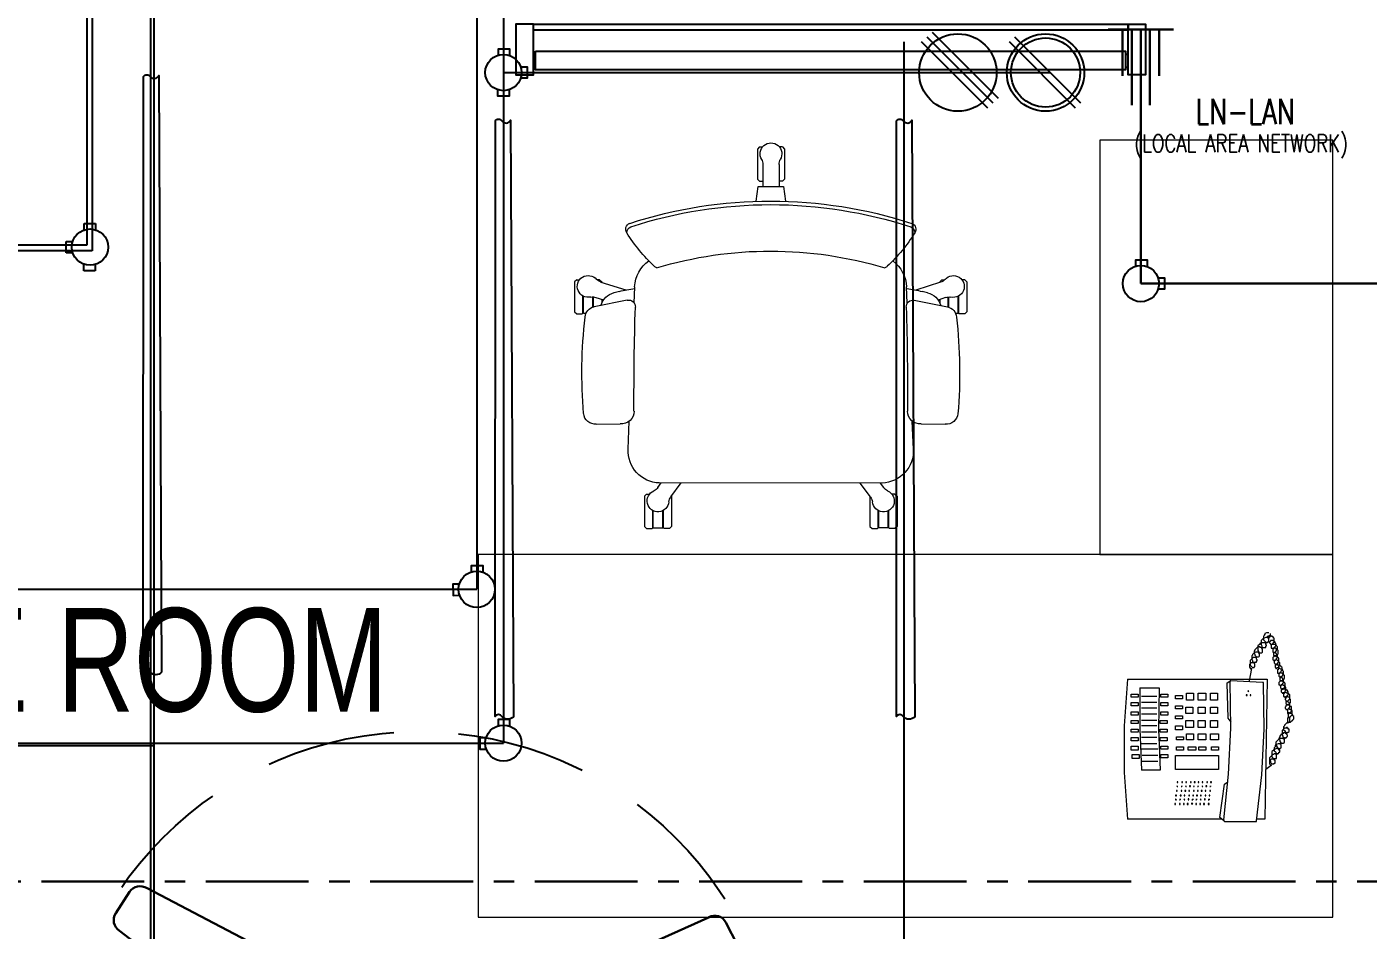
# Model space of a CAD drawing. Header units: inches. Extents: x 112 to 4169, y -2569 to 841.
# Drawn here: x 1797 to 1900.6, y 316.4 to 386.2 of the extents above; entities that cross this region are included whole.
import ezdxf

# ---------------------------------------------------------------- set-up
doc = ezdxf.new("R2010")
doc.units = ezdxf.units.IN
doc.header["$MEASUREMENT"] = 0
doc.linetypes.add('Bathroom _ King & Twin$0$CENTER', pattern=[50.8, 31.75, -6.35, 6.35, -6.35])
doc.linetypes.add('DASHED', pattern=[0.75, 0.5, -0.25])
for name, color, linetype in [('Cables', 7, 'Continuous'), ('Layer 1', 7, 'Continuous'), ('Lights', 7, 'Continuous'), ('PVC Conduit and Circular Boxes', 7, 'Continuous'), ('Sockets', 7, 'Continuous')]:
    doc.layers.add(name, color=color, linetype=linetype)
for name, color, linetype, lineweight in [('E-CF-Ceiling-Fan', 42, 'Continuous', 30), ('E-LAN', 6, 'Continuous', 30), ('ID-FURN', 7, 'Continuous', 15), ('Text', 252, 'Continuous', 15)]:
    doc.layers.add(name, color=color, linetype=linetype, lineweight=lineweight)
doc.styles.add('Swiss721', font='swisscl.ttf')
doc.styles.add('TAVE1', font='ROMANS.shx', dxfattribs={"width": 0.75})

# ---------------------------------------------------------------- blocks, each defined once
blk = doc.blocks.new('A$C63C712C3')
at = {"ltscale": 2}
for p, q in [((39.8, 42), (33.8, 42)), ((1230.6, 42), (1236.6, 42)), ((39.8, 15.9), (33.8, 15.9)), ((1230.6, 15.9), (1236.6, 15.9))]:
    blk.add_line(p, q, dxfattribs=at)
for points in [[(35.5, 102.6), (0, 102.6), (0, 0), (35.5, 0)], [(35.5, 102.6), (1235.5, 102.6), (1235.5, 90.2), (35.5, 90.2)], [(1235.5, 102.6), (1270.9, 102.6), (1270.9, 0), (1235.5, 0)], [(39.8, 47.6), (1230.6, 47.6), (1230.6, 10.1), (39.8, 10.1)]]:
    blk.add_lwpolyline(points, close=True, dxfattribs=at)
blk = doc.blocks.new('ch-1')
at = {"layer": 'ID-FURN', "color": 252, "lineweight": 13}
for p, q in [((300.3, 344.5), (296.8, 340.7)), ((296.8, 340.7), (296.8, 331)), ((296.8, 331), (297.8, 330)), ((297.8, 330), (328.3, 330)), ((353.2, 344.5), (300.3, 344.5)), ((356.8, 340.7), (353.2, 344.5)), ((356.8, 340.7), (356.8, 336.1)), ((297.8, 329), (297.8, 324.4)), ((297.8, 329), (327.8, 329)), ((308.6, 312.4), (326.6, 312.4)), ((308.9, 311.3), (326.5, 311.3)), ((325.7, 307.1), (321.2, 293.8)), ((322.2, 296.8), (316, 296.8)), ((352.6, 298.3), (338.8, 254.6)), ((353.2, 296.8), (352.1, 296.8)), ((356.8, 300.6), (353.2, 296.8)), ((356.8, 300.6), (356.8, 305.2)), ((-76.1, 221.9), (-79.7, 218.1)), ((-79.7, 218.1), (-79.7, 208.4)), ((-23.3, 221.9), (-76.1, 221.9)), ((-19.7, 218.1), (-23.3, 221.9)), ((-19.7, 218.1), (-19.7, 213)), ((-79.7, 208.4), (-78.7, 207.4)), ((-79.7, 187.7), (-78.7, 188.7)), ((-78.7, 207.4), (-48.2, 207.4)), ((-78.7, 206.3), (-78.7, 189.7)), ((-78.7, 206.3), (-48.7, 206.3)), ((-78.7, 189.7), (-48.7, 189.7)), ((-78.7, 188.7), (-48.2, 188.7)), ((-79.7, 178), (-79.7, 187.7)), ((-76.1, 174.2), (-79.7, 178)), ((-22.8, 174.2), (-76.1, 174.2)), ((-24.5, 175.5), (0, 157.3)), ((533.3, 24.3), (529.8, 20.5)), ((586.2, 24.3), (533.3, 24.3)), ((589.8, 20.5), (586.2, 24.3)), ((559, 14.7), (520.5, 15)), ((529.8, 20.5), (529.8, 14.9)), ((589.8, 20.5), (589.8, 16)), ((559, -13.7), (520.5, -14)), ((529.8, -19.6), (529.8, -13.9)), ((533.3, -23.4), (529.8, -19.6)), ((586.2, -23.4), (533.3, -23.4)), ((589.8, -19.6), (586.2, -23.4)), ((589.8, -19.6), (589.8, -15)), ((-24.5, -175), (0, -156.8)), ((-76.1, -173.7), (-79.7, -177.5)), ((-79.7, -177.5), (-79.7, -187.2)), ((-79.7, -187.2), (-78.7, -188.2)), ((-78.7, -188.2), (-48.2, -188.2)), ((-22.8, -173.7), (-76.1, -173.7)), ((-79.7, -207.9), (-78.7, -206.9)), ((-79.7, -217.6), (-79.7, -207.9)), ((-78.7, -189.2), (-48.7, -189.2)), ((-78.7, -205.8), (-78.7, -189.2)), ((-78.7, -205.8), (-48.7, -205.8)), ((-78.7, -206.9), (-48.2, -206.9)), ((-7.9, -197.9), (0, -192.2)), ((-76.1, -221.4), (-79.7, -217.6)), ((-23.3, -221.4), (-76.1, -221.4)), ((-19.7, -217.6), (-23.3, -221.4)), ((-19.7, -217.6), (-19.7, -212.6)), ((352.6, -297.8), (338.8, -254.1)), ((322.2, -296.3), (316, -296.3)), ((325.7, -306.6), (321.2, -293.4)), ((353.2, -296.3), (352.1, -296.3)), ((356.8, -300.1), (353.2, -296.3)), ((356.8, -300.1), (356.8, -304.7)), ((296.8, -330.5), (297.8, -329.5)), ((297.8, -328.5), (297.8, -323.9)), ((297.8, -328.5), (327.8, -328.5)), ((297.8, -329.5), (328.3, -329.5)), ((308.6, -311.9), (326.6, -311.9)), ((308.9, -310.8), (326.5, -310.8)), ((296.8, -340.2), (296.8, -330.5)), ((300.3, -344), (296.8, -340.2)), ((353.2, -344), (300.3, -344)), ((356.8, -340.2), (353.2, -344)), ((356.8, -340.2), (356.8, -335.7))]:
    blk.add_line(p, q, dxfattribs=at)
at = {"layer": 'ID-FURN', "color": 252}
for p, q in [((103.8, 264.3), (103.4, 306.4)), ((334.1, 275.2), (336.4, 265.8)), ((59.4, 250.7), (108.5, 248.6)), ((315.6, 239.8), (344.3, 238.6)), ((-7.9, 198.4), (0, 192.7)), ((0, 195.9), (0, -195.9)), ((59.4, -250.2), (108.5, -248.1)), ((315.6, -239.4), (344.3, -238.1)), ((103.4, -305.9), (103.8, -263.8)), ((334.1, -274.7), (336.4, -265.3))]:
    blk.add_line(p, q, dxfattribs=at)
for points in [[(320.9, 252), (309.1, 310.4)], [(320.9, -251.5), (309.1, -309.9)]]:
    blk.add_lwpolyline(points, dxfattribs=at)
at = {"layer": 'ID-FURN', "color": 252, "lineweight": 13}
blk.add_lwpolyline([(494.6, -25.6), (520.5, -21.8), (520.5, 22.3), (494.6, 26.1)], dxfattribs=at)
at = {"layer": 'ID-FURN', "color": 252}
for centre, radius, start, end in [((193.8, -510.8), 842.5, 83.3556, 94.9128), ((123.4, 308.5), 20.1, 95.0446, 186.0128), ((290, 306.5), 19.6, 11.3923, 86.0755), ((303.1, 267.6), 31.9, 13.7582, 74.5871), ((125.9, 262.4), 22.2, 175.0498, 270.9397), ((109.5, 210.3), 233.5, 7.127, 13.7582), ((57, 193.7), 57, 87.5809, 177.8265), ((147, -5274.9), 5515.2, 88.3219, 90.2152), ((309, 250), 12.1, 267.6468, 9.6188), ((341.6, 178.9), 59.8, 36.272, 87.3972), ((596.7, 1.2), 296.9, 122.0525, 136.7624), ((445.4, 243.8), 11.1, 21.1039, 124.6268), ((439.4, 241.8), 11.1, 21.1039, 91.3806), ((-305.9, 0.2), 794.5, 341.9963, 18.0037), ((-305.9, 0.2), 800.8, 341.9963, 18.0037), ((391.5, 194.2), 15.3, 136.9683, 155.6038), ((-286, 0.2), 693.1, 343.2048, 16.7952), ((57, -193.2), 57, 182.1735, 272.4191), ((391.5, -193.7), 15.3, 204.3962, 223.0317), ((596.7, -0.8), 296.9, 223.2376, 237.9475), ((341.6, -178.9), 59.8, 272.6028, 324.0692), ((125.9, -261.9), 22.2, 89.0603, 184.9502), ((147, 5275.4), 5515.2, 269.7848, 271.6781), ((309, -249.5), 12.1, 350.3812, 92.3532), ((109.5, -209.8), 233.5, 346.2418, 352.873), ((439.4, -241.3), 11.1, 268.6194, 338.8961), ((445.4, -243.3), 11.1, 235.3732, 338.8961), ((303.1, -267.1), 31.9, 285.413, 346.2418), ((123.4, -308), 20.1, 173.9872, 264.9554), ((193.8, 511.3), 842.5, 265.0872, 276.6444), ((290, -306), 19.6, 273.9245, 348.6077)]:
    blk.add_arc(centre, radius, start, end, dxfattribs=at)
at = {"layer": 'ID-FURN', "color": 252, "lineweight": 13}
for centre, radius, start, end in [((345, 320.7), 19.1, 310.5325, 193.4675), ((306.6, 313.2), 20, 342.2096, 8.7154), ((371.6, 292), 20, 135.2846, 161.7905), ((-31.5, 198), 19.1, 22.5325, 265.4675), ((3.9, 214.5), 20, 207.2846, 233.7904), ((-36.3, 159.2), 20, 54.2096, 80.7154), ((559, 34.7), 20, 270.2096, 296.7154), ((577.9, 0.5), 19.1, 238.5325, 121.4675), ((559, -33.7), 20, 63.2846, 89.7905), ((-31.5, -197.5), 19.1, 94.5325, 337.4675), ((-36.3, -158.7), 20, 279.2846, 305.7904), ((3.9, -214), 20, 126.2096, 152.7154), ((345, -320.2), 19.1, 166.5325, 49.4675), ((371.6, -291.5), 20, 198.2096, 224.7154), ((306.6, -312.7), 20, 351.2846, 17.7904)]:
    blk.add_arc(centre, radius, start, end, dxfattribs=at)
blk = doc.blocks.new('TELEPHONE')
at = {"layer": 'Layer 1', "lineweight": 9}
for points in [[(10.5, 13.62), (10.32, 13.62), (10.26, 13.56), (10.2, 13.5), (10.08, 13.38), (10.08, 13.02), (10.14, 12.9), (10.2, 12.84)], [(10.74, 14.04), (10.68, 14.04), (10.56, 13.98), (10.5, 13.98), (10.32, 13.8), (10.32, 13.5), (10.38, 13.38), (10.38, 13.32), (10.44, 13.26)], [(10.92, 14.4), (10.74, 14.4), (10.62, 14.34), (10.62, 14.28), (10.56, 14.22), (10.5, 14.1), (10.5, 13.86), (10.56, 13.8), (10.62, 13.74), (10.68, 13.68)], [(10.68, 13.5), (10.68, 13.56), (10.62, 13.62), (10.5, 13.62)], [(10.92, 13.92), (10.86, 13.98), (10.8, 14.04), (10.68, 14.04)], [(10.68, 13.68), (10.74, 13.68), (10.74, 13.62), (10.8, 13.62), (10.8, 13.68), (10.86, 13.68), (10.92, 13.74), (10.92, 13.8)], [(10.74, 13.38), (10.74, 13.44), (10.68, 13.5)], [(10.8, 14.1), (10.8, 14.04), (10.98, 14.04), (10.98, 14.1), (11.04, 14.1), (11.04, 14.34)], [(11.1, 13.5), (11.16, 13.5), (11.28, 13.62), (11.28, 13.68), (11.34, 13.68), (11.34, 13.98), (11.28, 13.98), (11.28, 14.04), (11.22, 14.1), (11.16, 14.1), (11.1, 14.16), (10.92, 14.16), (10.86, 14.1), (10.8, 14.1)], [(10.92, 13.8), (10.92, 13.92)], [(11.1, 13.8), (11.04, 13.8), (11.04, 13.74), (10.98, 13.68), (10.98, 13.62), (11.04, 13.56)], [(11.04, 13.56), (11.04, 13.5), (11.1, 13.5)], [(11.16, 13.2), (11.28, 13.2), (11.34, 13.26), (11.46, 13.38), (11.46, 13.56), (11.4, 13.62), (11.4, 13.68), (11.34, 13.74), (11.28, 13.74), (11.28, 13.8), (11.1, 13.8)], [(11.22, 13.5), (11.16, 13.5), (11.1, 13.44)], [(11.22, 12.96), (11.22, 12.9), (11.4, 12.9), (11.46, 12.96), (11.52, 13.02), (11.52, 13.08), (11.58, 13.14), (11.58, 13.32), (11.52, 13.38), (11.52, 13.44), (11.46, 13.44), (11.4, 13.5), (11.16, 13.5)], [(9.9, 12.48), (9.72, 12.48), (9.48, 12.24), (9.48, 11.88), (9.6, 11.76)], [(10.02, 12.9), (9.9, 12.9), (9.78, 12.84), (9.72, 12.78), (9.66, 12.72), (9.66, 12.66), (9.6, 12.6), (9.6, 12.36), (9.66, 12.24), (9.66, 12.18), (9.72, 12.12)], [(10.26, 13.32), (10.14, 13.32), (10.08, 13.26), (10.02, 13.26), (9.96, 13.2), (9.9, 13.14), (9.84, 13.08), (9.78, 12.96), (9.78, 12.84), (9.84, 12.72), (9.84, 12.66), (9.9, 12.6), (9.96, 12.54)], [(9.96, 12.36), (9.96, 12.48), (9.78, 12.48)], [(10.2, 12.78), (10.14, 12.84), (10.14, 12.9), (10.02, 12.9)], [(10.44, 13.08), (10.44, 13.14), (10.38, 13.2), (10.32, 13.26), (10.26, 13.26), (10.2, 13.32), (10.14, 13.32)], [(10.2, 12.84), (10.38, 12.84), (10.44, 12.9), (10.44, 12.96)], [(10.44, 13.26), (10.68, 13.26), (10.68, 13.38), (10.74, 13.38)], [(10.44, 12.96), (10.44, 13.08)], [(11.1, 13.44), (11.1, 13.26)], [(11.1, 13.26), (11.1, 13.2), (11.16, 13.2)], [(11.34, 13.2), (11.28, 13.2), (11.28, 13.14), (11.22, 13.14), (11.22, 12.96)], [(11.34, 12.6), (11.28, 12.54), (11.22, 12.48), (11.22, 12.3)], [(11.4, 12.84), (11.28, 12.84), (11.28, 12.78)], [(11.28, 12.24), (11.34, 12.24), (11.4, 12.3), (11.46, 12.3), (11.52, 12.36), (11.52, 12.42), (11.58, 12.48), (11.58, 12.66), (11.52, 12.72), (11.52, 12.78), (11.46, 12.84), (11.4, 12.84)], [(11.28, 12.78), (11.28, 12.66), (11.34, 12.6)], [(11.34, 12.6), (11.46, 12.6), (11.52, 12.66), (11.58, 12.72), (11.64, 12.78), (11.64, 13.02), (11.58, 13.08), (11.52, 13.14), (11.46, 13.2), (11.34, 13.2)], [(11.4, 11.94), (11.46, 11.94), (11.52, 12), (11.58, 12), (11.64, 12.06), (11.64, 12.12), (11.7, 12.18), (11.7, 12.42), (11.64, 12.42), (11.64, 12.48), (11.58, 12.54), (11.52, 12.54), (11.46, 12.6), (11.34, 12.6)], [(9.66, 12.06), (9.54, 12.06), (9.42, 11.94), (9.42, 11.7), (9.48, 11.7), (9.48, 11.64), (9.6, 11.64)], [(9.42, 10.68), (9.6, 11.64)], [(9.6, 11.76), (9.66, 11.7), (9.78, 11.7), (9.78, 11.76), (9.84, 11.76), (9.84, 11.82)], [(9.84, 12), (9.78, 12.06), (9.66, 12.06)], [(9.72, 12.12), (9.96, 12.12), (9.96, 12.18), (10.02, 12.24)], [(9.84, 11.82), (9.84, 12)], [(10.02, 12.24), (10.02, 12.3), (9.96, 12.36)], [(11.22, 12.3), (11.28, 12.3), (11.28, 12.24)], [(11.4, 12.24), (11.34, 12.18), (11.34, 12.06), (11.4, 12)], [(11.46, 11.64), (11.52, 11.64), (11.58, 11.7), (11.64, 11.7), (11.7, 11.76), (11.7, 11.82), (11.76, 11.88), (11.76, 12.06), (11.7, 12.12), (11.7, 12.18), (11.64, 12.24), (11.58, 12.24), (11.52, 12.3), (11.46, 12.3), (11.4, 12.24)], [(11.4, 12), (11.4, 11.94)], [(11.46, 11.94), (11.4, 11.88), (11.4, 11.7)], [(11.4, 11.7), (11.46, 11.7), (11.46, 11.64)], [(11.52, 12), (11.46, 11.94)], [(11.64, 11.28), (11.76, 11.28), (11.82, 11.34), (11.88, 11.4), (11.88, 11.46), (11.94, 11.52), (11.94, 11.7), (11.88, 11.76), (11.88, 11.82), (11.82, 11.82), (11.76, 11.88), (11.52, 11.88)], [(11.64, 11.58), (11.58, 11.52)], [(11.58, 11.52), (11.58, 11.34)], [(11.7, 11.7), (11.7, 11.64), (11.64, 11.64)], [(11.76, 10.98), (11.82, 10.98), (11.88, 11.04), (11.94, 11.04), (12, 11.1), (12, 11.16), (12.06, 11.22), (12.06, 11.4), (12, 11.46), (12, 11.52), (11.94, 11.52), (11.88, 11.58), (11.82, 11.58), (11.76, 11.64), (11.7, 11.64), (11.64, 11.58), (11.7, 11.58)], [(0, 10.8), (-0.24, 7.2), (-0.24, 3.6), (0, 0)], [(0, 10.8), (10.8, 10.8)], [(7.44, -0.06), (7.8, 3.48), (7.98, 7.02), (7.92, 10.62)], [(7.68, 10.5), (7.92, 10.68)], [(7.68, 10.5), (7.74, 7.8), (7.98, 7.5)], [(7.98, 10.68), (7.92, 10.68), (7.92, 10.62)], [(10.44, 10.56), (7.98, 10.68)], [(9.96, -0.12), (10.38, 3.42), (10.56, 6.96), (10.5, 10.5)], [(10.5, 10.5), (10.5, 10.56), (10.44, 10.56)], [(10.8, 10.8), (10.62, 0)], [(11.58, 11.34), (11.58, 11.28), (11.64, 11.28)], [(11.76, 11.28), (11.7, 11.22), (11.7, 11.04)], [(11.7, 11.04), (11.76, 10.98)], [(11.76, 10.62), (11.7, 10.56), (11.7, 10.38)], [(11.7, 10.38), (11.76, 10.38), (11.76, 10.32)], [(11.82, 11.34), (11.82, 11.28), (11.76, 11.28)], [(11.88, 10.92), (11.76, 10.92), (11.76, 10.86)], [(11.76, 10.32), (11.82, 10.32), (11.88, 10.38), (11.94, 10.38), (12, 10.44), (12, 10.5), (12.06, 10.56), (12.06, 10.74), (12, 10.8), (12, 10.86), (11.94, 10.92), (11.88, 10.92)], [(11.76, 10.86), (11.76, 10.74)], [(11.76, 10.74), (11.82, 10.68)], [(11.82, 10.68), (11.76, 10.62)], [(11.82, 10.68), (11.94, 10.68), (12.06, 10.8), (12.12, 10.86), (12.12, 11.1), (12.06, 11.16), (12, 11.22), (12, 11.28), (11.88, 11.28), (11.82, 11.34)], [(11.88, 10.08), (11.88, 10.02), (11.94, 10.02), (12, 10.08), (12.06, 10.08), (12.12, 10.14), (12.12, 10.2), (12.18, 10.26), (12.18, 10.5), (12.12, 10.5), (12.12, 10.56), (12.06, 10.62), (12, 10.62), (11.94, 10.68), (11.82, 10.68)], [(11.94, 10.38), (11.88, 10.38), (11.88, 10.32), (11.82, 10.26), (11.82, 10.14), (11.88, 10.08)], [(11.94, 9.72), (12, 9.72), (12.06, 9.78), (12.12, 9.78), (12.18, 9.84), (12.18, 9.9), (12.24, 9.96), (12.24, 10.2), (12.18, 10.2), (12.18, 10.26), (12.12, 10.32), (12.06, 10.32), (12, 10.38), (11.94, 10.38)], [(0.84, 9.42), (0.3, 9.42), (0.3, 9.66), (0.84, 9.66)], [(0.84, 9.66), (0.84, 9.42)], [(0.96, 10.14), (2.46, 10.14)], [(0.96, 10.14), (0.96, 6.96), (1.08, 3.78)], [(2.28, 9.48), (1.08, 9.48)], [(2.46, 10.14), (2.4, 6.96), (2.52, 3.78)], [(3.12, 9.42), (2.58, 9.42), (2.58, 9.66), (3.12, 9.66)], [(3.12, 9.66), (3.12, 9.42)], [(4.26, 9.3), (3.72, 9.3), (3.72, 9.54), (4.26, 9.54)], [(4.26, 9.54), (4.26, 9.3)], [(4.56, 9.72), (5.1, 9.72)], [(4.56, 9.18), (4.56, 9.72)], [(5.1, 9.72), (5.1, 9.18)], [(6.06, 9.18), (5.46, 9.18), (5.46, 9.72), (6.06, 9.72)], [(6.06, 9.72), (6.06, 9.18)], [(6.96, 9.18), (6.42, 9.18), (6.42, 9.72), (6.96, 9.72)], [(6.96, 9.72), (6.96, 9.18)], [(9.24, 9.6), (9.18, 9.6), (9.18, 9.54), (9.24, 9.54), (9.24, 9.6)], [(9.18, 9.6), (9.18, 9.6)], [(9.3, 9.9), (9.36, 9.84), (9.36, 9.9), (9.3, 9.9)], [(9.54, 9.6), (9.48, 9.6), (9.48, 9.54), (9.54, 9.54), (9.54, 9.6)], [(9.48, 9.6), (9.48, 9.6)], [(11.94, 10.02), (11.88, 9.96), (11.88, 9.84), (11.94, 9.78), (11.94, 9.72)], [(12, 10.08), (11.94, 10.02)], [(12.12, 9.42), (12.18, 9.42), (12.24, 9.48), (12.3, 9.48), (12.36, 9.54), (12.42, 9.6), (12.42, 9.84), (12.36, 9.9), (12.36, 9.96), (12.3, 9.96), (12.24, 10.02), (12.18, 10.02), (12.12, 10.08), (12.06, 10.08), (12, 10.02)], [(12.12, 9.72), (12.06, 9.66), (12.06, 9.48)], [(12.06, 9.48), (12.12, 9.48), (12.12, 9.42)], [(12.18, 9.78), (12.12, 9.72)], [(12.3, 9.48), (12.3, 9.42), (12.24, 9.42), (12.24, 9.36), (12.18, 9.3), (12.18, 9.24), (12.24, 9.18)], [(12.36, 8.82), (12.42, 8.82), (12.42, 8.88), (12.48, 8.88), (12.6, 9), (12.6, 9.24), (12.54, 9.3), (12.54, 9.36), (12.48, 9.42), (12.42, 9.42), (12.36, 9.48), (12.3, 9.48)], [(0.84, 8.76), (0.3, 8.76), (0.3, 9), (0.84, 9)], [(0.84, 9), (0.84, 8.76)], [(2.28, 9), (1.08, 9)], [(2.28, 8.58), (1.08, 8.58)], [(3.12, 8.76), (2.58, 8.76), (2.58, 9), (3.12, 9)], [(3.12, 9), (3.12, 8.76)], [(4.26, 8.52), (3.72, 8.52), (3.72, 8.76), (4.26, 8.76)], [(4.26, 8.76), (4.26, 8.52)], [(4.5, 8.64), (5.04, 8.64)], [(4.5, 8.16), (4.5, 8.64)], [(5.1, 9.18), (4.56, 9.18)], [(5.04, 8.64), (5.04, 8.16)], [(6, 8.16), (5.46, 8.16), (5.46, 8.64), (6, 8.64)], [(6, 8.64), (6, 8.16)], [(6.96, 8.16), (6.42, 8.16), (6.42, 8.64), (6.96, 8.64)], [(6.96, 8.64), (6.96, 8.16)], [(12.3, 8.82), (12.24, 8.76), (12.24, 8.7), (12.18, 8.64), (12.18, 8.58), (12.24, 8.52)], [(12.36, 9.06), (12.3, 9.06), (12.24, 9)], [(12.24, 9), (12.24, 8.94), (12.3, 8.88), (12.3, 8.82), (12.36, 8.82)], [(12.24, 8.52), (12.24, 8.46), (12.3, 8.46)], [(12.3, 8.46), (12.36, 8.46), (12.42, 8.52), (12.48, 8.58), (12.54, 8.64), (12.54, 8.94), (12.42, 9.06), (12.36, 9.06)], [(12.42, 8.52), (12.36, 8.46)], [(12.36, 8.46), (12.36, 8.22)], [(0.84, 8.04), (0.3, 8.04), (0.3, 8.28), (0.84, 8.28)], [(0.84, 7.38), (0.3, 7.38), (0.3, 7.62), (0.84, 7.62)], [(0.84, 8.28), (0.84, 8.04)], [(0.84, 7.62), (0.84, 7.38)], [(2.28, 8.1), (1.08, 8.1)], [(2.28, 7.62), (1.08, 7.62)], [(3.06, 7.38), (2.52, 7.38), (2.52, 7.62), (3.06, 7.62)], [(3.12, 8.04), (2.58, 8.04), (2.58, 8.28), (3.12, 8.28)], [(3.06, 7.62), (3.06, 7.38)], [(3.12, 8.28), (3.12, 8.04)], [(4.26, 7.74), (3.72, 7.74), (3.72, 7.98), (4.26, 7.98)], [(4.26, 7.98), (4.26, 7.74)], [(5.04, 8.16), (4.5, 8.16)], [(4.5, 7.62), (5.1, 7.62)], [(4.5, 7.08), (4.5, 7.62)], [(5.1, 7.62), (5.1, 7.08)], [(6, 7.08), (5.46, 7.08), (5.46, 7.62), (6, 7.62)], [(6, 7.62), (6, 7.08)], [(6.96, 7.08), (6.42, 7.08), (6.42, 7.62), (6.96, 7.62)], [(6.96, 7.62), (6.96, 7.08)], [(12.36, 7.44), (12.3, 7.44), (12.12, 7.26), (12.12, 7.2), (12.06, 7.14), (12.06, 6.9), (12.12, 6.84), (12.18, 6.78), (12.24, 6.72)], [(12.36, 8.22), (12.36, 8.16), (12.42, 8.16)], [(12.48, 7.86), (12.42, 7.86), (12.36, 7.8)], [(12.36, 7.8), (12.36, 7.5), (12.42, 7.5)], [(12.42, 7.5), (12.6, 7.5), (12.72, 7.62), (12.78, 7.62), (12.78, 7.68), (12.84, 7.74), (12.84, 7.92), (12.78, 7.98), (12.78, 8.04), (12.72, 8.1), (12.66, 8.16), (12.6, 8.16), (12.48, 8.22)], [(12.48, 8.22), (12.42, 8.22), (12.42, 8.16)], [(12.42, 8.16), (12.42, 7.92)], [(12.42, 7.92), (12.42, 7.86), (12.48, 7.86)], [(0.84, 6.72), (0.3, 6.72), (0.3, 6.96), (0.84, 6.96)], [(0.84, 6.06), (0.3, 6.06), (0.3, 6.3), (0.84, 6.3)], [(0.84, 6.96), (0.84, 6.72)], [(0.84, 6.3), (0.84, 6.06)], [(2.28, 7.2), (1.08, 7.2)], [(2.28, 6.72), (1.08, 6.72)], [(2.28, 6.3), (1.08, 6.3)], [(3.06, 6.72), (2.52, 6.72), (2.52, 6.96), (3.06, 6.96)], [(3.06, 6.06), (2.52, 6.06), (2.52, 6.3), (3.06, 6.3)], [(3.06, 6.96), (3.06, 6.72)], [(3.06, 6.3), (3.06, 6.06)], [(4.26, 6.9), (3.72, 6.9), (3.72, 7.2), (4.26, 7.2)], [(4.32, 6.12), (3.78, 6.12), (3.78, 6.36), (4.32, 6.36)], [(4.26, 7.2), (4.26, 6.9)], [(4.32, 6.36), (4.32, 6.12)], [(5.1, 7.08), (4.5, 7.08)], [(4.56, 6.6), (5.1, 6.6)], [(4.56, 6.12), (4.56, 6.6)], [(5.1, 6.6), (5.1, 6.12)], [(6.06, 6.12), (5.46, 6.12), (5.46, 6.6), (6.06, 6.6)], [(6.06, 6.6), (6.06, 6.12)], [(7.02, 6.12), (6.42, 6.12), (6.42, 6.6), (7.02, 6.6)], [(7.02, 6.6), (7.02, 6.12)], [(11.94, 6.24), (11.76, 6.24), (11.7, 6.18), (11.46, 5.94), (11.46, 5.76), (11.52, 5.7), (11.52, 5.64), (11.58, 5.52), (11.64, 5.52)], [(12.18, 6.66), (12.06, 6.66), (12, 6.6), (11.94, 6.6), (11.88, 6.54), (11.82, 6.48), (11.76, 6.42), (11.76, 6.36), (11.7, 6.24), (11.7, 6.18), (11.76, 6.12), (11.76, 6), (11.88, 5.88)], [(12.36, 7.08), (12.3, 7.02), (12.12, 7.02), (12.06, 6.96), (12, 6.9), (11.94, 6.84), (11.94, 6.48), (12, 6.42), (12, 6.36), (12.06, 6.3)], [(12.12, 6.12), (12.12, 6.18), (12.06, 6.18), (12.06, 6.24), (11.94, 6.24)], [(12.06, 6.3), (12.12, 6.3), (12.18, 6.24), (12.24, 6.3), (12.3, 6.3), (12.3, 6.36), (12.36, 6.42), (12.36, 6.48), (12.3, 6.54)], [(12.3, 6.54), (12.3, 6.6), (12.24, 6.6), (12.24, 6.66), (12.12, 6.66)], [(12.48, 6.96), (12.42, 6.96), (12.42, 7.02), (12.36, 7.02), (12.36, 7.08), (12.3, 7.08), (12.24, 7.02)], [(12.24, 6.72), (12.24, 6.66), (12.36, 6.66), (12.36, 6.72), (12.42, 6.72), (12.48, 6.78), (12.48, 6.84)], [(12.48, 6.84), (12.48, 6.96)], [(0.84, 5.34), (0.3, 5.34), (0.3, 5.64), (0.84, 5.64)], [(0.84, 5.64), (0.84, 5.34)], [(2.28, 5.82), (1.08, 5.82)], [(2.34, 5.4), (1.08, 5.4)], [(3.12, 5.4), (2.58, 5.4), (2.58, 5.64), (3.12, 5.64)], [(3.12, 5.64), (3.12, 5.4)], [(4.32, 5.34), (3.78, 5.34), (3.78, 5.58), (4.32, 5.58)], [(4.32, 5.58), (4.32, 5.34)], [(5.1, 6.12), (4.56, 6.12)], [(4.68, 5.58), (5.28, 5.58)], [(4.68, 5.34), (4.68, 5.58)], [(5.28, 5.34), (4.68, 5.34)], [(5.28, 5.58), (5.28, 5.34)], [(6.06, 5.34), (5.52, 5.34), (5.52, 5.58), (6.06, 5.58)], [(6.06, 5.58), (6.06, 5.34)], [(7.02, 5.34), (6.48, 5.34), (6.48, 5.58), (7.02, 5.58)], [(7.02, 5.58), (7.02, 5.34)], [(11.58, 5.46), (11.52, 5.46), (11.4, 5.4), (11.34, 5.4), (11.28, 5.34), (11.22, 5.28), (11.16, 5.22), (11.16, 4.8), (11.28, 4.68)], [(11.76, 5.82), (11.64, 5.82), (11.52, 5.76), (11.46, 5.76), (11.4, 5.7), (11.4, 5.58), (11.34, 5.52), (11.34, 5.28), (11.4, 5.22), (11.46, 5.16), (11.46, 5.1)], [(11.46, 5.1), (11.52, 5.1), (11.52, 5.04), (11.64, 5.04), (11.64, 5.1), (11.7, 5.1), (11.7, 5.16), (11.76, 5.16), (11.76, 5.22)], [(11.76, 5.34), (11.7, 5.34), (11.7, 5.4), (11.64, 5.4), (11.64, 5.46), (11.52, 5.46)], [(11.64, 5.52), (11.64, 5.46), (11.82, 5.46), (11.82, 5.52), (11.88, 5.52), (11.88, 5.7)], [(11.88, 5.7), (11.88, 5.76), (11.82, 5.76), (11.82, 5.82), (11.7, 5.82)], [(11.76, 5.22), (11.76, 5.34)], [(0.9, 4.68), (0.36, 4.68), (0.36, 4.98), (0.9, 4.98)], [(0.9, 4.98), (0.9, 4.68)], [(2.34, 4.92), (1.14, 4.92)], [(2.34, 4.44), (1.14, 4.44)], [(3.12, 4.74), (2.58, 4.74), (2.58, 4.98), (3.12, 4.98)], [(3.12, 4.98), (3.12, 4.74)], [(3.72, 4.92), (7.02, 4.92)], [(3.72, 3.84), (3.72, 4.92)], [(7.02, 4.92), (7.02, 3.84)], [(11.46, 5.04), (11.34, 5.04), (11.28, 4.98), (11.22, 4.98), (10.98, 4.74), (10.98, 4.56), (11.04, 4.5), (11.04, 4.38), (11.16, 4.26)], [(11.22, 4.62), (11.1, 4.62), (10.98, 4.5), (10.98, 4.26), (11.04, 4.2), (11.1, 4.2), (11.1, 4.14)], [(11.16, 4.26), (11.34, 4.26), (11.34, 4.32), (11.4, 4.32), (11.4, 4.5)], [(11.4, 4.5), (11.4, 4.56), (11.34, 4.56), (11.34, 4.62), (11.22, 4.62)], [(11.28, 4.68), (11.52, 4.68), (11.52, 4.8)], [(11.52, 4.92), (11.52, 4.98), (11.46, 4.98), (11.46, 5.04), (11.34, 5.04)], [(11.52, 4.8), (11.52, 4.92)], [(2.52, 3.78), (1.08, 3.78)], [(7.02, 3.84), (3.72, 3.84)], [(11.1, 4.14), (10.68, 3.84)], [(3.78, 2.16), (3.84, 2.16), (3.84, 2.22), (3.78, 2.22), (3.78, 2.16)], [(3.84, 2.82), (3.9, 2.82), (3.9, 2.88), (3.84, 2.88), (3.84, 2.82)], [(4.14, 2.16), (4.2, 2.16), (4.2, 2.22), (4.14, 2.22), (4.14, 2.16)], [(4.2, 2.82), (4.26, 2.82), (4.26, 2.88), (4.2, 2.88), (4.2, 2.82)], [(4.44, 2.16), (4.5, 2.16), (4.5, 2.22), (4.44, 2.22), (4.44, 2.16)], [(4.5, 2.82), (4.56, 2.82), (4.56, 2.88), (4.5, 2.88), (4.5, 2.82)], [(4.74, 2.16), (4.8, 2.16), (4.8, 2.22), (4.74, 2.22), (4.74, 2.16)], [(4.8, 2.52), (4.86, 2.52), (4.86, 2.58), (4.8, 2.58), (4.8, 2.52)], [(4.86, 2.82), (4.92, 2.82), (4.92, 2.88), (4.86, 2.88), (4.86, 2.82)], [(5.1, 2.52), (5.16, 2.52), (5.16, 2.58), (5.1, 2.52)], [(5.1, 2.16), (5.16, 2.16), (5.16, 2.22), (5.1, 2.22), (5.1, 2.16)], [(5.16, 2.82), (5.22, 2.82), (5.22, 2.88), (5.16, 2.88), (5.16, 2.82)], [(5.4, 2.16), (5.46, 2.16), (5.46, 2.22), (5.4, 2.22), (5.4, 2.16)], [(5.46, 2.82), (5.52, 2.82), (5.52, 2.88), (5.46, 2.88), (5.46, 2.82)], [(5.7, 2.16), (5.76, 2.16), (5.76, 2.22), (5.7, 2.22), (5.7, 2.16)], [(5.76, 2.82), (5.82, 2.82), (5.82, 2.88), (5.76, 2.88), (5.76, 2.82)], [(5.76, 2.52), (5.82, 2.52), (5.76, 2.58), (5.76, 2.52)], [(6, 2.16), (6.06, 2.16), (6.06, 2.22), (6, 2.22), (6, 2.16)], [(6.06, 2.52), (6.12, 2.52), (6.12, 2.58), (6.06, 2.58), (6.06, 2.52)], [(6.12, 2.82), (6.18, 2.82), (6.18, 2.88), (6.12, 2.88), (6.12, 2.82)], [(6.36, 2.16), (6.42, 2.16), (6.42, 2.22), (6.36, 2.22), (6.36, 2.16)], [(6.42, 2.82), (6.48, 2.82), (6.48, 2.88), (6.42, 2.88), (6.42, 2.82)], [(7.14, 0.12), (7.5, 2.7)], [(7.5, 2.7), (7.74, 2.88)], [(3.72, 1.2), (3.66, 1.2), (3.66, 1.14), (3.72, 1.14), (3.72, 1.2)], [(3.66, 1.2), (3.66, 1.2)], [(3.72, 1.8), (3.78, 1.8), (3.78, 1.86), (3.72, 1.86), (3.72, 1.8)], [(3.72, 1.5), (3.78, 1.5), (3.72, 1.56), (3.72, 1.5)], [(4.08, 1.2), (4.02, 1.2), (4.02, 1.14), (4.08, 1.14), (4.08, 1.2)], [(4.02, 1.2), (4.02, 1.2)], [(4.08, 1.8), (4.14, 1.8), (4.14, 1.86), (4.08, 1.86), (4.08, 1.8)], [(4.38, 1.2), (4.32, 1.2), (4.32, 1.14), (4.38, 1.14), (4.38, 1.2)], [(4.32, 1.2), (4.32, 1.2)], [(4.38, 1.8), (4.44, 1.8), (4.44, 1.86), (4.38, 1.86), (4.38, 1.8)], [(4.38, 1.5), (4.44, 1.5), (4.38, 1.56), (4.38, 1.5)], [(4.68, 1.2), (4.62, 1.2), (4.62, 1.14), (4.68, 1.14), (4.68, 1.2)], [(4.62, 1.2), (4.62, 1.2)], [(4.68, 1.5), (4.74, 1.5), (4.74, 1.56), (4.68, 1.56), (4.68, 1.5)], [(4.74, 1.8), (4.8, 1.8), (4.8, 1.86), (4.74, 1.86), (4.74, 1.8)], [(4.92, 1.2), (4.98, 1.2), (4.98, 1.14), (5.04, 1.2), (4.92, 1.2)], [(5.04, 1.8), (5.1, 1.8), (5.1, 1.86), (5.04, 1.86), (5.04, 1.8)], [(5.34, 1.2), (5.28, 1.2), (5.28, 1.14), (5.34, 1.14), (5.34, 1.2)], [(5.28, 1.2), (5.28, 1.2)], [(5.34, 1.8), (5.4, 1.8), (5.4, 1.86), (5.34, 1.86), (5.34, 1.8)], [(5.64, 1.2), (5.58, 1.2), (5.58, 1.14), (5.64, 1.14), (5.64, 1.2)], [(5.58, 1.2), (5.58, 1.2)], [(5.64, 1.8), (5.7, 1.8), (5.7, 1.86), (5.64, 1.86), (5.64, 1.8)], [(5.64, 1.5), (5.7, 1.5), (5.64, 1.56), (5.64, 1.5)], [(5.94, 1.2), (5.88, 1.2), (5.88, 1.14), (5.94, 1.14), (5.94, 1.2)], [(5.88, 1.2), (5.88, 1.2)], [(5.94, 1.5), (6, 1.5), (6, 1.56), (5.94, 1.56), (5.94, 1.5)], [(6, 1.8), (6.06, 1.8), (6.06, 1.86), (6, 1.86), (6, 1.8)], [(6.3, 1.2), (6.24, 1.2), (6.24, 1.14), (6.3, 1.14), (6.3, 1.2)], [(6.24, 1.2), (6.24, 1.2)], [(6.3, 1.8), (6.36, 1.8), (6.36, 1.86), (6.3, 1.86), (6.3, 1.8)], [(7.32, 0), (0, 0)], [(7.44, -0.12), (7.14, 0.12)], [(10.62, 0), (10.02, 0)], [(7.44, -0.06), (7.44, -0.12), (7.5, -0.18)], [(7.5, -0.18), (9.96, -0.18), (9.96, -0.12)]]:
    blk.add_lwpolyline(points, dxfattribs=at)
for points, knots in [([(9.96, 12.54), (9.96, 12.54), (10.02, 12.54), (10.02, 12.54), (10.18, 12.52), (10.22, 12.56), (10.2, 12.72), (10.2, 12.72), (10.2, 12.78), (10.2, 12.78)], [0, 0, 0, 0, 1, 1, 1, 2, 2, 2, 3, 3, 3, 3]), ([(12.24, 9.18), (12.24, 9.18), (12.24, 9.12), (12.24, 9.12), (12.24, 9.12), (12.36, 9.12), (12.36, 9.12), (12.5, 9.29), (12.56, 9.22), (12.54, 9.42), (12.54, 9.42), (12.54, 9.6), (12.54, 9.6), (12.54, 9.6), (12.48, 9.66), (12.48, 9.66), (12.48, 9.66), (12.42, 9.72), (12.42, 9.72), (12.42, 9.72), (12.3, 9.72), (12.3, 9.72), (12.3, 9.72), (12.24, 9.78), (12.24, 9.78), (12.24, 9.78), (12.18, 9.78), (12.18, 9.78), (12.18, 9.78), (12.12, 9.72), (12.12, 9.72)], [0, 0, 0, 0, 1, 1, 1, 2, 2, 2, 3, 3, 3, 4, 4, 4, 5, 5, 5, 6, 6, 6, 7, 7, 7, 8, 8, 8, 9, 9, 9, 10, 10, 10, 10]), ([(12.42, 8.16), (12.42, 8.16), (12.48, 8.16), (12.48, 8.16), (12.75, 8.43), (12.64, 8.25), (12.66, 8.64), (12.66, 8.64), (12.66, 8.7), (12.66, 8.7), (12.66, 8.7), (12.6, 8.7), (12.6, 8.7), (12.6, 8.7), (12.54, 8.76), (12.54, 8.76), (12.54, 8.76), (12.48, 8.82), (12.48, 8.82), (12.48, 8.82), (12.3, 8.82), (12.3, 8.82)], [0, 0, 0, 0, 1, 1, 1, 2, 2, 2, 3, 3, 3, 4, 4, 4, 5, 5, 5, 6, 6, 6, 7, 7, 7, 7]), ([(12.48, 7.86), (12.48, 7.86), (12.54, 7.86), (12.54, 7.86), (12.81, 8.13), (12.7, 7.96), (12.72, 8.34), (12.72, 8.34), (12.72, 8.4), (12.72, 8.4), (12.72, 8.4), (12.66, 8.4), (12.66, 8.4), (12.66, 8.4), (12.6, 8.46), (12.6, 8.46), (12.6, 8.46), (12.54, 8.46), (12.54, 8.46), (12.54, 8.46), (12.48, 8.52), (12.48, 8.52), (12.48, 8.52), (12.42, 8.52), (12.42, 8.52)], [0, 0, 0, 0, 1, 1, 1, 2, 2, 2, 3, 3, 3, 4, 4, 4, 5, 5, 5, 6, 6, 6, 7, 7, 7, 8, 8, 8, 8]), ([(12.36, 7.44), (12.36, 7.44), (12.42, 7.44), (12.42, 7.44), (12.6, 7.63), (12.52, 7.49), (12.54, 7.8), (12.54, 7.8), (12.48, 7.86), (12.48, 7.86)], [0, 0, 0, 0, 1, 1, 1, 2, 2, 2, 3, 3, 3, 3]), ([(11.88, 5.88), (11.88, 5.88), (11.94, 5.88), (11.94, 5.88), (12.1, 5.86), (12.14, 5.9), (12.12, 6.06), (12.12, 6.06), (12.12, 6.12), (12.12, 6.12)], [0, 0, 0, 0, 1, 1, 1, 2, 2, 2, 3, 3, 3, 3]), ([(3.84, 2.52), (3.84, 2.52), (3.9, 2.52), (3.9, 2.52), (3.9, 2.52), (3.84, 2.52), (3.84, 2.52), (3.84, 2.52), (3.84, 2.58), (3.84, 2.58), (3.84, 2.58), (3.84, 2.52), (3.84, 2.52)], [0, 0, 0, 0, 1, 1, 1, 2, 2, 2, 3, 3, 3, 4, 4, 4, 4]), ([(4.14, 2.52), (4.14, 2.52), (4.2, 2.52), (4.2, 2.52), (4.2, 2.52), (4.2, 2.58), (4.2, 2.58), (4.2, 2.58), (4.2, 2.52), (4.2, 2.52), (4.2, 2.52), (4.14, 2.52), (4.14, 2.52)], [0, 0, 0, 0, 1, 1, 1, 2, 2, 2, 3, 3, 3, 4, 4, 4, 4]), ([(4.5, 2.52), (4.5, 2.52), (4.56, 2.52), (4.56, 2.52), (4.56, 2.52), (4.5, 2.52), (4.5, 2.52), (4.5, 2.52), (4.5, 2.58), (4.5, 2.58), (4.5, 2.58), (4.5, 2.52), (4.5, 2.52)], [0, 0, 0, 0, 1, 1, 1, 2, 2, 2, 3, 3, 3, 4, 4, 4, 4]), ([(5.4, 2.52), (5.4, 2.52), (5.46, 2.52), (5.46, 2.52), (5.46, 2.52), (5.46, 2.58), (5.46, 2.58), (5.46, 2.58), (5.46, 2.52), (5.46, 2.52), (5.46, 2.52), (5.4, 2.52), (5.4, 2.52)], [0, 0, 0, 0, 1, 1, 1, 2, 2, 2, 3, 3, 3, 4, 4, 4, 4]), ([(6.36, 2.52), (6.36, 2.52), (6.42, 2.52), (6.42, 2.52), (6.42, 2.52), (6.42, 2.58), (6.42, 2.58), (6.42, 2.58), (6.42, 2.52), (6.42, 2.52), (6.42, 2.52), (6.36, 2.52), (6.36, 2.52)], [0, 0, 0, 0, 1, 1, 1, 2, 2, 2, 3, 3, 3, 4, 4, 4, 4]), ([(4.02, 1.5), (4.02, 1.5), (4.08, 1.5), (4.08, 1.5), (4.08, 1.5), (4.08, 1.56), (4.08, 1.56), (4.08, 1.56), (4.08, 1.5), (4.08, 1.5), (4.08, 1.5), (4.02, 1.5), (4.02, 1.5)], [0, 0, 0, 0, 1, 1, 1, 2, 2, 2, 3, 3, 3, 4, 4, 4, 4]), ([(4.98, 1.5), (4.98, 1.5), (5.04, 1.5), (5.04, 1.5), (5.04, 1.5), (5.04, 1.56), (5.04, 1.56), (5.04, 1.56), (5.04, 1.5), (5.04, 1.5), (5.04, 1.5), (4.98, 1.5), (4.98, 1.5)], [0, 0, 0, 0, 1, 1, 1, 2, 2, 2, 3, 3, 3, 4, 4, 4, 4]), ([(5.28, 1.5), (5.28, 1.5), (5.34, 1.5), (5.34, 1.5), (5.34, 1.5), (5.34, 1.56), (5.34, 1.56), (5.34, 1.56), (5.34, 1.5), (5.34, 1.5), (5.34, 1.5), (5.28, 1.5), (5.28, 1.5)], [0, 0, 0, 0, 1, 1, 1, 2, 2, 2, 3, 3, 3, 4, 4, 4, 4]), ([(6.24, 1.5), (6.24, 1.5), (6.3, 1.5), (6.3, 1.5), (6.3, 1.5), (6.3, 1.56), (6.3, 1.56), (6.3, 1.56), (6.3, 1.5), (6.3, 1.5), (6.3, 1.5), (6.24, 1.5), (6.24, 1.5)], [0, 0, 0, 0, 1, 1, 1, 2, 2, 2, 3, 3, 3, 4, 4, 4, 4])]:
    blk.add_open_spline(points, degree=3, knots=knots, dxfattribs=at)
blk = doc.blocks.new('ASDSAETR')
for p, q in [((51404, -7188.31), (51404, -7197.3)), ((51404, -7190.29), (51410.36, -7190.29)), ((51404, -7191.55), (51414.43, -7191.55)), ((51404, -7192.81), (51418.49, -7192.81)), ((51404, -7194.07), (51414.43, -7194.07)), ((51404, -7195.33), (51410.36, -7195.33))]:
    blk.add_line(p, q)
blk = doc.blocks.new('CF')
for p, q in [((-23.84, 14.22), (-22.76, 15.89)), ((1.35, 4.29), (-21.39, 16.19)), ((1.35, 4.29), (22.9, 13.97)), ((-4.07, -2.11), (-23.55, 12.84)), ((24.1, 13.48), (25.01, 11.71)), ((3.87, -1.9), (24.71, 10.43)), ((3.87, -1.9), (0.65, -26.82)), ((-4.07, -2.11), (-3.33, -26.62)), ((-0.39, -27.76), (-2.38, -27.66))]:
    blk.add_line(p, q)
for radius in [4.48, 0.0888]:
    blk.add_circle((0, 0), radius)
for centre, radius, start, end in [((-21.93, 15.35), 0.996, 57.1351, 147.1351), ((-23.01, 13.68), 0.996, 147.1351, 237.1351), ((23.21, 13.03), 0.996, 27.1351, 117.1351), ((24.09, 11.25), 1.03, 299.2548, 26.4357), ((-2.33, -26.67), 0.996, 177.1351, 267.1351), ((-0.34, -26.77), 0.996, 267.1351, 357.1351)]:
    blk.add_arc(centre, radius, start, end)

msp = doc.modelspace()

# ---------------------------------------------------------------- linework, layer by layer
at = {"color": 1}
msp.add_line((1868.9, 382.62), (1876.02, 382.62), dxfattribs=at)
at = {"linetype": 'DASHED', "ltscale": 20}
msp.add_circle((1827.31, 303.72), 28, dxfattribs=at)
at = {"layer": 'Cables', "color": 1}
for p, q in [((1801.64, 487.68), (1801.65, 369.29)), ((1806.57, 487.68), (1806.57, 236.01)), ((1833.81, 402.86), (1833.81, 330.83)), ((1831.75, 394.1), (1831.75, 342.71)), ((1833.81, 382.62), (1870.35, 382.62)), ((1801.65, 369.29), (1725.9, 369.29)), ((1690.1, 342.71), (1831.75, 342.71)), ((1689.7, 330.83), (1833.81, 330.83))]:
    msp.add_line(p, q, dxfattribs=at)
at = {"layer": 'Cables', "color": 142}
for p, q in [((1802.06, 487.68), (1802.06, 368.86)), ((1802.06, 368.86), (1725.49, 368.86))]:
    msp.add_line(p, q, dxfattribs=at)
at = {"layer": 'Cables', "color": 6}
for p, q in [((1806.82, 487.68), (1806.82, 236.2)), ((1806.82, 330.62), (1703.88, 330.62))]:
    msp.add_line(p, q, dxfattribs=at)
at = {"layer": 'Cables', "color": 3}
msp.add_line((1864.76, 303.72), (1864.76, 384.98), dxfattribs=at)
at = {"layer": 'Cables', "color": 192, "lineweight": 30}
for q in [(1883.03, 377.83), (1930.7, 366.32)]:
    msp.add_line((1883.03, 366.32), q, dxfattribs=at)
at = {"layer": 'Cables', "color": 136, "linetype": 'Bathroom _ King & Twin$0$CENTER', "lineweight": 30, "ltscale": 0.25}
msp.add_line((2009.27, 320.15), (1781.97, 320.15), dxfattribs=at)
at = {"layer": 'ID-FURN'}
for points in [[(1879.86, 345.39), (1897.86, 345.39), (1897.86, 377.39), (1879.86, 377.39)], [(1831.86, 317.39), (1897.86, 317.39), (1897.86, 345.39), (1831.86, 345.39)]]:
    msp.add_lwpolyline(points, close=True, dxfattribs=at)
at = {"layer": 'PVC Conduit and Circular Boxes'}
for p, q in [((1801.45, 370.47), (1801.45, 370.96)), ((1801.45, 370.96), (1802.32, 370.96)), ((1802.32, 370.96), (1802.32, 370.47)), ((1800.06, 368.7), (1800.06, 369.57)), ((1800.06, 369.57), (1800.55, 369.57)), ((1800.55, 368.7), (1800.06, 368.7)), ((1801.41, 367.3), (1801.41, 367.82)), ((1802.28, 367.79), (1802.28, 367.3)), ((1802.28, 367.3), (1801.41, 367.3))]:
    msp.add_line(p, q, dxfattribs=at)
for points in [[(1833.42, 383.97), (1833.42, 384.46), (1834.29, 384.46), (1834.29, 383.94)], [(1835.14, 383.06), (1835.64, 383.06), (1835.64, 382.19), (1835.14, 382.19)], [(1834.25, 381.29), (1834.25, 380.8), (1833.37, 380.8), (1833.37, 381.29)], [(1882.63, 367.67), (1882.63, 368.16), (1883.51, 368.16), (1883.51, 367.64)], [(1884.36, 366.76), (1884.86, 366.76), (1884.86, 365.89), (1884.36, 365.89)], [(1831.35, 344.05), (1831.35, 344.55), (1832.23, 344.55), (1832.23, 344.02)], [(1830.41, 343.12), (1829.91, 343.11), (1829.93, 342.24), (1830.42, 342.25)], [(1833.42, 332.17), (1833.42, 332.67), (1834.29, 332.67), (1834.29, 332.14)], [(1832.47, 331.24), (1831.98, 331.23), (1831.99, 330.36), (1832.48, 330.37)]]:
    msp.add_lwpolyline(points, dxfattribs=at)
for points in [[(1806.02, 382.31, -0.56347), (1806.53, 382.31, 0.571886), (1807.2, 382.39), (1807.42, 336.31, -0.456322), (1806.53, 336.31, 0.605884), (1806, 336.31)], [(1833.19, 378.88, -0.56347), (1833.69, 378.88, 0.571886), (1834.36, 378.95), (1834.59, 332.87, -0.456322), (1833.69, 332.88, 0.605884), (1833.17, 332.88)], [(1864.17, 378.88, -0.56347), (1864.67, 378.88, 0.571886), (1865.34, 378.95), (1865.57, 332.87, -0.456322), (1864.67, 332.88, 0.605884), (1864.15, 332.88)]]:
    msp.add_lwpolyline(points, format="xyb", close=True, dxfattribs=at)
for centre in [(1833.81, 382.62), (1801.89, 369.14), (1883.03, 366.32), (1831.75, 342.71), (1833.81, 330.83)]:
    msp.add_circle(centre, 1.4, dxfattribs=at)
at = {"layer": 'Sockets', "color": 5}
for p, q in [((1871.62, 380.25), (1866.52, 385.35)), ((1872.03, 380.62), (1866.93, 385.72)), ((1871.2, 379.88), (1866.1, 384.98))]:
    msp.add_line(p, q, dxfattribs=at)
at = {"layer": 'Sockets', "color": 3}
for p, q in [((1878.39, 380.25), (1873.29, 385.35)), ((1877.98, 379.88), (1872.88, 384.98))]:
    msp.add_line(p, q, dxfattribs=at)
at = {"layer": 'Sockets', "color": 5}
msp.add_circle((1868.9, 382.62), 2.99, dxfattribs=at)
at = {"layer": 'Sockets', "color": 3}
for radius in [2.99, 2.67]:
    msp.add_circle((1875.67, 382.62), radius, dxfattribs=at)

# ---------------------------------------------------------------- block references
msp.add_blockref('TELEPHONE', (1881.99, 324.96))
at = {"layer": 'E-CF-Ceiling-Fan', "lineweight": 0, "xscale": 0.9826591356573481, "yscale": 0.9826591356573481, "zscale": 0.9826591356486393}
msp.add_blockref('CF', (1827.31, 303.72), dxfattribs=at)
at = {"layer": 'E-LAN', "lineweight": 0, "xscale": 0.5599999999999999, "yscale": 0.5599999999999999, "zscale": 0.5599999999999999, "rotation": 270}
msp.add_blockref('ASDSAETR', (5911, 29172.18), dxfattribs=at)
at = {"layer": 'ID-FURN', "xscale": -0.04399999999355417, "yscale": 0.04400000005261973, "zscale": 0.044, "rotation": 269.9871586803238}
msp.add_blockref('ch-1', (1854.44, 350.92), dxfattribs=at)
at = {"layer": 'Lights', "lineweight": 0, "xscale": 0.03825769670308159, "yscale": 0.03825769671356965, "zscale": 0.03825769671681735}
msp.add_blockref('A$C63C712C3', (1834.77, 382.44), dxfattribs=at)

# ---------------------------------------------------------------- texts
at = {"layer": 'E-LAN', "lineweight": 0, "style": 'TAVE1', "width": 0.75}
for s, height, p in [('LN-LAN', 1.951, (1887.25, 378.64)), ('(LOCAL AREA NETWORK)', 1.3659, (1882.52, 376.47))]:
    msp.add_text(s, height=height, dxfattribs=at).set_placement(p)
at = {"layer": 'Text', "insert": (1769.88, 341.26), "char_height": 8, "width": 122.9413, "attachment_point": 2, "style": 'Swiss721'}
msp.add_mtext('ENGINEER\'S OFFICE ROOM 19\'-0" X 14\'-2"', dxfattribs=at)

doc.saveas('drawing.dxf')
